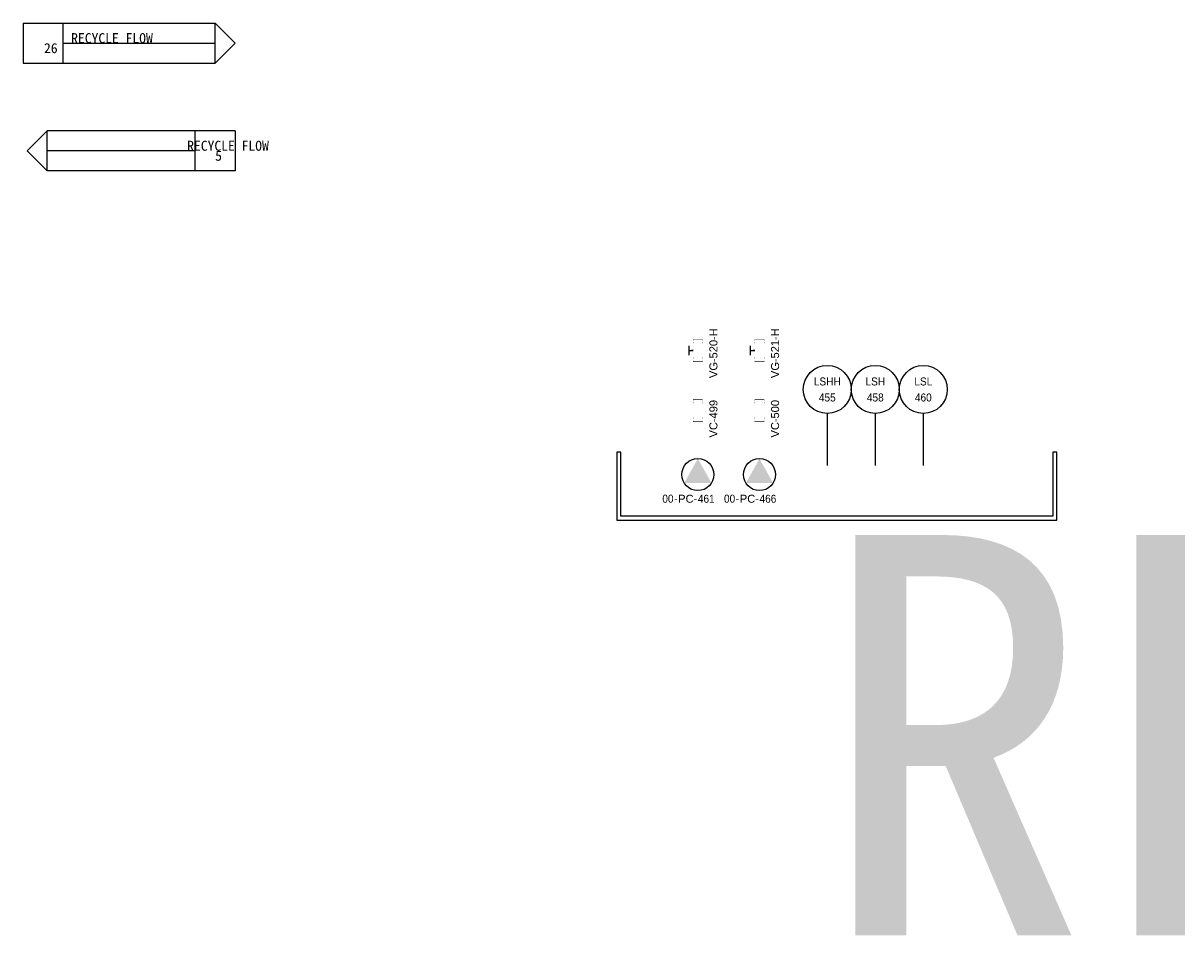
# Model space of a CAD drawing. Header units: millimetres. Extents: x 0 to 12089, y -479 to 374.
# Drawn here: x 7063 to 7352.1, y -320.4 to -90.9 of the extents above; entities that cross this region are included whole.
import ezdxf
from ezdxf.enums import TextEntityAlignment as Align

# ---------------------------------------------------------------- set-up
doc = ezdxf.new("R2018")
doc.units = ezdxf.units.MM
doc.header["$LTSCALE"] = 0.25
doc.set_wipeout_variables(frame=1)
for name, color, linetype, lineweight, true_color in [('equipment', 5, 'Continuous', 25, 0x0000ff), ('instrumentation', 7, 'Continuous', 25, 0xffffff), ('Text', 7, 'Continuous', 25, 0xffffff), ('unit', 1, 'Continuous', 25, 0xff0000), ('valve', 7, 'Continuous', 25, 0xffffff)]:
    doc.layers.add(name, color=color, linetype=linetype, lineweight=lineweight, true_color=true_color)
doc.styles.add('Organica', font='arial.ttf')
doc.styles.get("Standard").update_dxf_attribs({"font": 'arial.ttf'})

# ---------------------------------------------------------------- blocks, each defined once
blk = doc.blocks.new('*U205')
at = {"color": 4, "lineweight": 25, "ltscale": 0.25}
blk.add_line((0, 11), (0, -2), dxfattribs=at)
at = {"color": 4}
blk.add_circle((0, 17), 6, dxfattribs=at)
at = {"style": 'Organica', "width": 0.9}
for tag, flags, p in [('EQUIP_TYPE', 9, (31.18, 65.35)), ('AREA_CODE', 9, (31.18, 62.35)), ('NOTE', 9, (31.18, 59.35)), ('NOTE_CHINESE', 9, (31.18, 56.35)), ('MODEL', 9, (31.18, 53.35)), ('MANUFACTURE', 9, (31.18, 50.35)), ('SPECIFICATION', 9, (31.18, 47.35)), ('DI', 9, (31.18, 44.35)), ('DO', 9, (31.18, 41.35)), ('AI', 9, (31.18, 38.35)), ('AO', 9, (31.18, 35.35)), ('PB', 9, (31.18, 32.35)), ('PO', 9, (31.18, 29.35)), ('PROCESSUNITAREA', 9, (31.18, 26.35)), ('TAG_ID', 8, (0, 19)), ('TAG', 8, (0, 15))]:
    blk.add_attdef(tag, text='', height=2, dxfattribs=dict(at, flags=flags)).set_placement(p, align=Align.MIDDLE_CENTER)
blk = doc.blocks.new('*U207')
at = {"color": 4, "lineweight": 25, "ltscale": 0.25}
blk.add_line((0, 11), (0, -2), dxfattribs=at)
at = {"color": 4}
blk.add_circle((0, 17), 6, dxfattribs=at)
at = {"style": 'Organica', "width": 0.9}
for tag, flags, p in [('EQUIP_TYPE', 9, (31.18, 65.35)), ('AREA_CODE', 9, (31.18, 62.35)), ('NOTE', 9, (31.18, 59.35)), ('NOTE_CHINESE', 9, (31.18, 56.35)), ('MODEL', 9, (31.18, 53.35)), ('MANUFACTURE', 9, (31.18, 50.35)), ('SPECIFICATION', 9, (31.18, 47.35)), ('DI', 9, (31.18, 44.35)), ('DO', 9, (31.18, 41.35)), ('AI', 9, (31.18, 38.35)), ('AO', 9, (31.18, 35.35)), ('PB', 9, (31.18, 32.35)), ('PO', 9, (31.18, 29.35)), ('PROCESSUNITAREA', 9, (31.18, 26.35)), ('TAG_ID', 8, (0, 19)), ('TAG', 8, (0, 15))]:
    blk.add_attdef(tag, text='', height=2, dxfattribs=dict(at, flags=flags)).set_placement(p, align=Align.MIDDLE_CENTER)
blk = doc.blocks.new('*U208')
at = {"color": 4, "lineweight": 25, "ltscale": 0.25}
blk.add_line((0, 11), (0, -2), dxfattribs=at)
at = {"color": 4}
blk.add_circle((0, 17), 6, dxfattribs=at)
at = {"style": 'Organica', "width": 0.9}
for tag, flags, p in [('EQUIP_TYPE', 9, (31.18, 65.35)), ('AREA_CODE', 9, (31.18, 62.35)), ('NOTE', 9, (31.18, 59.35)), ('NOTE_CHINESE', 9, (31.18, 56.35)), ('MODEL', 9, (31.18, 53.35)), ('MANUFACTURE', 9, (31.18, 50.35)), ('SPECIFICATION', 9, (31.18, 47.35)), ('DI', 9, (31.18, 44.35)), ('DO', 9, (31.18, 41.35)), ('AI', 9, (31.18, 38.35)), ('AO', 9, (31.18, 35.35)), ('PB', 9, (31.18, 32.35)), ('PO', 9, (31.18, 29.35)), ('PROCESSUNITAREA', 9, (31.18, 26.35)), ('TAG_ID', 8, (0, 19)), ('TAG', 8, (0, 15))]:
    blk.add_attdef(tag, text='', height=2, dxfattribs=dict(at, flags=flags)).set_placement(p, align=Align.MIDDLE_CENTER)
blk = doc.blocks.new('*U350')
at = {"lineweight": 25, "ltscale": 0.25, "flags": 128}
blk.add_lwpolyline([(0, 17), (0, 0), (110, 0), (110, 17), (109, 17), (109, 1), (1, 1), (1, 17)], close=True, dxfattribs=at)
at = {"style": 'Organica', "flags": 1}
for tag, p in [('WIDTH', (-11.4, 38.99)), ('HEIGHT', (-11.4, 36.04)), ('LENGTH', (-11.4, 33.02)), ('LIQUIDLEVEL', (-11.4, 29.93)), ('VOLUME', (-11.4, 26.97))]:
    blk.add_attdef(tag, text='', height=2, dxfattribs=at).set_placement(p, align=Align.MIDDLE_CENTER)
at = {"layer": 'Text', "lineweight": 30, "flags": 104}
blk.add_attdef('NAME1', text='', height=2.5, dxfattribs=at).set_placement((50.08, -3.71), align=Align.MIDDLE_CENTER)
blk = doc.blocks.new('*U377')
blk.add_circle((0, 0), 4)
blk.add_solid([(-3.4, -2.11), (0, 4), (3.4, -2.11)])
at = {"char_height": 2, "width": 5.3402, "attachment_point": 6, "line_spacing_factor": 0.9, "style": 'Organica'}
for insert in [(-5.1, -6.03), (-0.2, -6.03)]:
    blk.add_mtext('{\\W0.9;-}', dxfattribs=dict(at, insert=insert))
at = {"style": 'Organica', "flags": 1}
for tag, p in [('PUMP_TYPE', (-13.95, 99.74)), ('NOTE', (-13.95, 96.74)), ('NOTE_CHINESE', (-13.95, 93.74)), ('MATERIAL_HOUSING', (-13.95, 90.64)), ('MATERIAL_IMPELLER', (-13.95, 87.64)), ('INSTALLED_POWER', (-13.95, 81.43)), ('CONSUMED_POWER', (-13.95, 78.43)), ('MODEL', (-13.95, 75.32)), ('MANUFACTURE', (-13.95, 72.21)), ('UNIT_CAPACITY', (-13.42, 69.06)), ('SP_CAPACITY', (-13.42, 66.16)), ('UNIT_HEAD', (-13.42, 63.06)), ('SP_HEAD', (-13.42, 60.06)), ('INSTALLATION', (-13.42, 56.95)), ('STB_DTY', (-13.42, 53.63)), ('RUNNINGHOURS', (-13.42, 50.63)), ('HOSTNAME', (-12.95, 46.85)), ('DI', (-13.85, 41.6)), ('DO', (-13.85, 38.6)), ('PO', (-13.85, 26.6)), ('PROCESSUNITAREA', (-13.85, 23.6))]:
    blk.add_attdef(tag, text='', height=2, dxfattribs=at).set_placement(p, align=Align.MIDDLE_CENTER)
at = {"style": 'Organica', "width": 0.9}
blk.add_attdef('AREA_CODE', text='', height=2, dxfattribs=at).set_placement((-6.07, -6.01), align=Align.MIDDLE_RIGHT)
at = {"style": 'Organica'}
blk.add_attdef('TAG_ID', text='', height=2, dxfattribs=at).set_placement((-1.04, -6.03), align=Align.MIDDLE_RIGHT)
at = {"style": 'Organica', "width": 0.9, "flags": 8}
blk.add_attdef('TAG', text='', height=2, dxfattribs=at).set_placement((2.11, -6.03), align=Align.MIDDLE_CENTER)
blk = doc.blocks.new('*U379')
blk.add_circle((0, 0), 4)
blk.add_solid([(-3.4, -2.11), (0, 4), (3.4, -2.11)])
at = {"char_height": 2, "width": 5.3402, "attachment_point": 6, "line_spacing_factor": 0.9, "style": 'Organica'}
for insert in [(-5.1, -6.03), (-0.2, -6.03)]:
    blk.add_mtext('{\\W0.9;-}', dxfattribs=dict(at, insert=insert))
at = {"style": 'Organica', "flags": 1}
for tag, p in [('PUMP_TYPE', (-13.95, 99.74)), ('NOTE', (-13.95, 96.74)), ('NOTE_CHINESE', (-13.95, 93.74)), ('MATERIAL_HOUSING', (-13.95, 90.64)), ('MATERIAL_IMPELLER', (-13.95, 87.64)), ('INSTALLED_POWER', (-13.95, 81.43)), ('CONSUMED_POWER', (-13.95, 78.43)), ('MODEL', (-13.95, 75.32)), ('MANUFACTURE', (-13.95, 72.21)), ('UNIT_CAPACITY', (-13.42, 69.06)), ('SP_CAPACITY', (-13.42, 66.16)), ('UNIT_HEAD', (-13.42, 63.06)), ('SP_HEAD', (-13.42, 60.06)), ('INSTALLATION', (-13.42, 56.95)), ('STB_DTY', (-13.42, 53.63)), ('RUNNINGHOURS', (-13.42, 50.63)), ('HOSTNAME', (-12.95, 46.85)), ('DI', (-13.85, 41.6)), ('DO', (-13.85, 38.6)), ('PO', (-13.85, 26.6)), ('PROCESSUNITAREA', (-13.85, 23.6))]:
    blk.add_attdef(tag, text='', height=2, dxfattribs=at).set_placement(p, align=Align.MIDDLE_CENTER)
at = {"style": 'Organica', "width": 0.9}
blk.add_attdef('AREA_CODE', text='', height=2, dxfattribs=at).set_placement((-6.07, -6.01), align=Align.MIDDLE_RIGHT)
at = {"style": 'Organica'}
blk.add_attdef('TAG_ID', text='', height=2, dxfattribs=at).set_placement((-1.04, -6.03), align=Align.MIDDLE_RIGHT)
at = {"style": 'Organica', "width": 0.9, "flags": 8}
blk.add_attdef('TAG', text='', height=2, dxfattribs=at).set_placement((2.11, -6.03), align=Align.MIDDLE_CENTER)
blk = doc.blocks.new('RefAL5Leachate')
at = {"lineweight": 25, "ltscale": 0.25}
for p, q in [((-47, 5), (-52, 0)), ((0, 5), (-47, 5)), ((-47, -5), (-47, 5)), ((-10, -5), (-10, 5)), ((0, 5), (0, -5)), ((-47, -5), (-52, 0)), ((-10, 0), (-47, 0)), ((0, -5), (-47, -5))]:
    blk.add_line(p, q, dxfattribs=at)
at = {"layer": 'Text', "lineweight": 30, "flags": 104}
blk.add_attdef('Name', text='', height=2.5, dxfattribs=at).set_placement((-12, 2.5), align=Align.MIDDLE_RIGHT)
blk.add_attdef('ID', text='', height=2.5, dxfattribs=at).set_placement((-5, 0), align=Align.MIDDLE_CENTER)
blk = doc.blocks.new('RefAL26Leachate')
at = {"lineweight": 25, "ltscale": 0.25}
for p, q in [((0, 5), (48, 5)), ((0, 5), (0, -5)), ((10, -5), (10, 5)), ((48, -5), (48, 5)), ((48, 5), (53, 0)), ((10, 0), (48, 0)), ((48, -5), (53, 0)), ((0, -5), (48, -5))]:
    blk.add_line(p, q, dxfattribs=at)
at = {"layer": 'Text', "lineweight": 30, "flags": 104}
blk.add_attdef('Name', text='', height=2.5, dxfattribs=at).set_placement((12, 2.5), align=Align.MIDDLE_LEFT)
blk.add_attdef('ID', text='', height=2.5, dxfattribs=at).set_placement((5.22, 0), align=Align.MIDDLE_CENTER)
blk = doc.blocks.new('*U578')
at = {"lineweight": 25, "ltscale": 0.25}
for p, q in [((-2.67, 1.14), (-2.67, -1.14)), ((-1.9, -1.14), (-1.9, 1.14)), ((-1.9, 0.76), (1.9, -0.76)), ((1.9, -0.76), (1.09, 0.17)), ((1.9, -1.14), (1.9, 1.14)), ((2.67, 1.14), (2.67, -1.14)), ((1.9, -0.76), (0.67, -0.87))]:
    blk.add_line(p, q, dxfattribs=at)
at = {"insert": (-1.98, -3.9), "char_height": 2, "width": 5.3402, "attachment_point": 6, "style": 'Organica'}
blk.add_mtext('-', dxfattribs=at)
at = {"style": 'Organica'}
for tag, flags, p in [('EQUIP_TYPE', 1, (-8.63, 62.54)), ('NOTE', 1, (-8.63, 59.54)), ('NOTE_CHINESE', 1, (-8.63, 56.54)), ('AREA_CODE', 1, (-8.63, 53.54)), ('DI', 1, (-8.63, 50.54)), ('DO', 1, (-8.63, 47.54)), ('AI', 1, (-8.63, 44.54)), ('AO', 1, (-8.63, 41.54)), ('PB', 1, (-8.63, 38.54)), ('PO', 1, (-8.63, 35.54)), ('SP_ACTUATED', 1, (-8.63, 32.54)), ('SIZE', 1, (-8.63, 23.54)), ('MATERIAL', 1, (-8.63, 19.54)), ('PRESSURE', 1, (-8.63, 15.54)), ('PROCESSUNITAREA', 1, (-8.63, 11.72)), ('TAG', 8, (0.33, -3.9))]:
    blk.add_attdef(tag, text='', height=2, dxfattribs=dict(at, flags=flags)).set_placement(p, align=Align.MIDDLE_CENTER)
blk.add_attdef('TAG_ID', text='', height=2, dxfattribs=at).set_placement((-2.86, -3.9), align=Align.MIDDLE_RIGHT)
blk.add_wipeout([(-2.67, 1.14), (2.67, 1.14), (2.67, -1.14), (-2.67, -1.14)])
blk = doc.blocks.new('*U594')
at = {"lineweight": 25, "ltscale": 0.25}
for p, q in [((-2.67, 1.14), (-2.67, -1.14)), ((-1.9, -1.14), (-1.9, 1.14)), ((1.9, -0.76), (-1.9, 0.76)), ((-1.9, -0.76), (1.9, 0.76)), ((1.14, 2.29), (-1.14, 2.29)), ((0, 2.29), (0, 0)), ((0, 0), (0, 1.55)), ((1.9, -1.14), (1.9, 1.14)), ((2.67, 1.14), (2.67, -1.14))]:
    blk.add_line(p, q, dxfattribs=at)
at = {"char_height": 2, "width": 5.3402, "style": 'Organica'}
for s, insert, attachment_point in [('-', (-1.98, -3.9), 6), ('-H', (2.6, -3.9), 4)]:
    blk.add_mtext(s, dxfattribs=dict(at, insert=insert, attachment_point=attachment_point))
at = {"style": 'Organica'}
for tag, flags, p in [('EQUIP_TYPE', 1, (-8.63, 62.54)), ('NOTE', 1, (-8.63, 59.54)), ('NOTE_CHINESE', 1, (-8.63, 56.54)), ('AREA_CODE', 1, (-8.63, 53.54)), ('DI', 1, (-8.63, 50.54)), ('DO', 1, (-8.63, 47.54)), ('AI', 1, (-8.63, 44.54)), ('AO', 1, (-8.63, 41.54)), ('PB', 1, (-8.63, 38.54)), ('PO', 1, (-8.63, 35.54)), ('SP_ACTUATED', 1, (-8.63, 32.54)), ('SIZE', 1, (-8.63, 23.54)), ('MATERIAL', 1, (-8.63, 19.54)), ('PRESSURE', 1, (-8.63, 15.54)), ('PROCESSUNITAREA', 1, (-8.63, 11.72)), ('TAG', 8, (0.33, -3.9))]:
    blk.add_attdef(tag, text='', height=2, dxfattribs=dict(at, flags=flags)).set_placement(p, align=Align.MIDDLE_CENTER)
blk.add_attdef('TAG_ID', text='', height=2, dxfattribs=at).set_placement((-2.86, -3.9), align=Align.MIDDLE_RIGHT)
blk.add_wipeout([(-2.67, 1.14), (2.67, 1.14), (2.67, -1.14), (-2.67, -1.14)])

msp = doc.modelspace()

# ---------------------------------------------------------------- block references
ref = msp.add_blockref('RefAL26Leachate', (7063, -95.9))
lines = msp.add_mtext('26', dxfattribs={"layer": 'Text', "insert": (7068.22, -95.9), "char_height": 2.5, "attachment_point": 1})
ref.add_attrib('ID', '', (7068.22, -95.9), dxfattribs={"flags": 104}).embed_mtext(lines)
lines = msp.add_mtext('RECYCLE FLOW', dxfattribs={"layer": 'Text', "insert": (7075, -93.4), "char_height": 2.5, "attachment_point": 1})
ref.add_attrib('Name', '', (7075, -93.4), dxfattribs={"flags": 104}).embed_mtext(lines)
ref = msp.add_blockref('RefAL5Leachate', (7116, -122.78))
lines = msp.add_mtext('5', dxfattribs={"layer": 'Text', "insert": (7111, -122.78), "char_height": 2.5, "attachment_point": 1})
ref.add_attrib('ID', '', (7111, -122.78), dxfattribs={"flags": 104}).embed_mtext(lines)
lines = msp.add_mtext('RECYCLE FLOW', dxfattribs={"layer": 'Text', "insert": (7104, -120.28), "char_height": 2.5, "attachment_point": 1})
ref.add_attrib('Name', '', (7104, -120.28), dxfattribs={"flags": 104}).embed_mtext(lines)
at = {"layer": 'equipment'}
ref = msp.add_blockref('*U377', (7231.63, -203.68), dxfattribs=at)
ref.add_attrib('TAG', '461', dxfattribs={"layer": '0', "height": 2, "style": 'Organica', "width": 0.9}).set_placement((7233.73, -209.71), align=Align.MIDDLE_CENTER)
ref.add_attrib('AREA_CODE', '00', dxfattribs={"layer": '0', "height": 2, "style": 'Organica', "width": 0.9}).set_placement((7225.55, -209.69), align=Align.MIDDLE_RIGHT)
ref.add_attrib('TAG_ID', 'PC', dxfattribs={"layer": '0', "height": 2, "style": 'Organica'}).set_placement((7230.58, -209.71), align=Align.MIDDLE_RIGHT)
ref = msp.add_blockref('*U379', (7247.03, -203.68), dxfattribs=at)
ref.add_attrib('TAG', '466', dxfattribs={"layer": '0', "height": 2, "style": 'Organica', "width": 0.9}).set_placement((7249.14, -209.71), align=Align.MIDDLE_CENTER)
ref.add_attrib('AREA_CODE', '00', dxfattribs={"layer": '0', "height": 2, "style": 'Organica', "width": 0.9}).set_placement((7240.96, -209.69), align=Align.MIDDLE_RIGHT)
ref.add_attrib('TAG_ID', 'PC', dxfattribs={"layer": '0', "height": 2, "style": 'Organica'}).set_placement((7245.99, -209.71), align=Align.MIDDLE_RIGHT)
at = {"layer": 'instrumentation'}
ref = msp.add_blockref('*U205', (7263.98, -199.41), dxfattribs=at)
ref.add_attrib('TAG', '455', dxfattribs={"layer": '0', "height": 2, "style": 'Organica', "width": 0.9}).set_placement((7263.98, -184.41), align=Align.MIDDLE_CENTER)
ref.add_attrib('TAG_ID', 'LSHH', dxfattribs={"layer": '0', "height": 2, "style": 'Organica', "width": 0.9}).set_placement((7263.98, -180.41), align=Align.MIDDLE_CENTER)
ref = msp.add_blockref('*U207', (7275.98, -199.41), dxfattribs=at)
ref.add_attrib('TAG', '458', dxfattribs={"layer": '0', "height": 2, "style": 'Organica', "width": 0.9}).set_placement((7275.98, -184.41), align=Align.MIDDLE_CENTER)
ref.add_attrib('TAG_ID', 'LSH', dxfattribs={"layer": '0', "height": 2, "style": 'Organica', "width": 0.9}).set_placement((7275.98, -180.41), align=Align.MIDDLE_CENTER)
ref = msp.add_blockref('*U208', (7287.98, -199.41), dxfattribs=at)
ref.add_attrib('TAG', '460', dxfattribs={"layer": '0', "height": 2, "style": 'Organica', "width": 0.9}).set_placement((7287.98, -184.41), align=Align.MIDDLE_CENTER)
ref.add_attrib('TAG_ID', 'LSL', dxfattribs={"layer": '0', "height": 2, "style": 'Organica', "width": 0.9}).set_placement((7287.98, -180.41), align=Align.MIDDLE_CENTER)
at = {"layer": 'unit'}
ref = msp.add_blockref('*U350', (7211.37, -215.05), dxfattribs=at)
lines = msp.add_mtext('RECYCLE FLOW COLLECTION CHAMBER', dxfattribs={"layer": 'Text', "insert": (7261.45, -218.77), "char_height": 100, "attachment_point": 1})
ref.add_attrib('NAME1', '', (7261.45, -218.77), dxfattribs={"flags": 104}).embed_mtext(lines)
at = {"layer": 'valve'}
ref = msp.add_blockref('*U594', (7231.63, -172.68), dxfattribs=dict(at, rotation=90))
ref.add_attrib('TAG', '520', dxfattribs={"layer": '0', "height": 2, "rotation": 90, "style": 'Organica'}).set_placement((7235.52, -172.35), align=Align.MIDDLE_CENTER)
ref.add_attrib('TAG_ID', 'VG', dxfattribs={"layer": '0', "height": 2, "rotation": 90, "style": 'Organica'}).set_placement((7235.52, -175.54), align=Align.MIDDLE_RIGHT)
ref = msp.add_blockref('*U594', (7247.03, -172.68), dxfattribs=dict(at, rotation=90))
ref.add_attrib('TAG', '521', dxfattribs={"layer": '0', "height": 2, "rotation": 90, "style": 'Organica'}).set_placement((7250.93, -172.35), align=Align.MIDDLE_CENTER)
ref.add_attrib('TAG_ID', 'VG', dxfattribs={"layer": '0', "height": 2, "rotation": 90, "style": 'Organica'}).set_placement((7250.93, -175.54), align=Align.MIDDLE_RIGHT)
ref = msp.add_blockref('*U578', (7231.63, -187.68), dxfattribs=dict(at, rotation=90))
ref.add_attrib('TAG', '499', dxfattribs={"layer": '0', "height": 2, "rotation": 90, "style": 'Organica'}).set_placement((7235.52, -187.35), align=Align.MIDDLE_CENTER)
ref.add_attrib('TAG_ID', 'VC', dxfattribs={"layer": '0', "height": 2, "rotation": 90, "style": 'Organica'}).set_placement((7235.52, -190.54), align=Align.MIDDLE_RIGHT)
ref = msp.add_blockref('*U578', (7247.03, -187.68), dxfattribs=dict(at, rotation=90))
ref.add_attrib('TAG', '500', dxfattribs={"layer": '0', "height": 2, "rotation": 90, "style": 'Organica'}).set_placement((7250.93, -187.35), align=Align.MIDDLE_CENTER)
ref.add_attrib('TAG_ID', 'VC', dxfattribs={"layer": '0', "height": 2, "rotation": 90, "style": 'Organica'}).set_placement((7250.93, -190.54), align=Align.MIDDLE_RIGHT)

doc.saveas('drawing.dxf')
